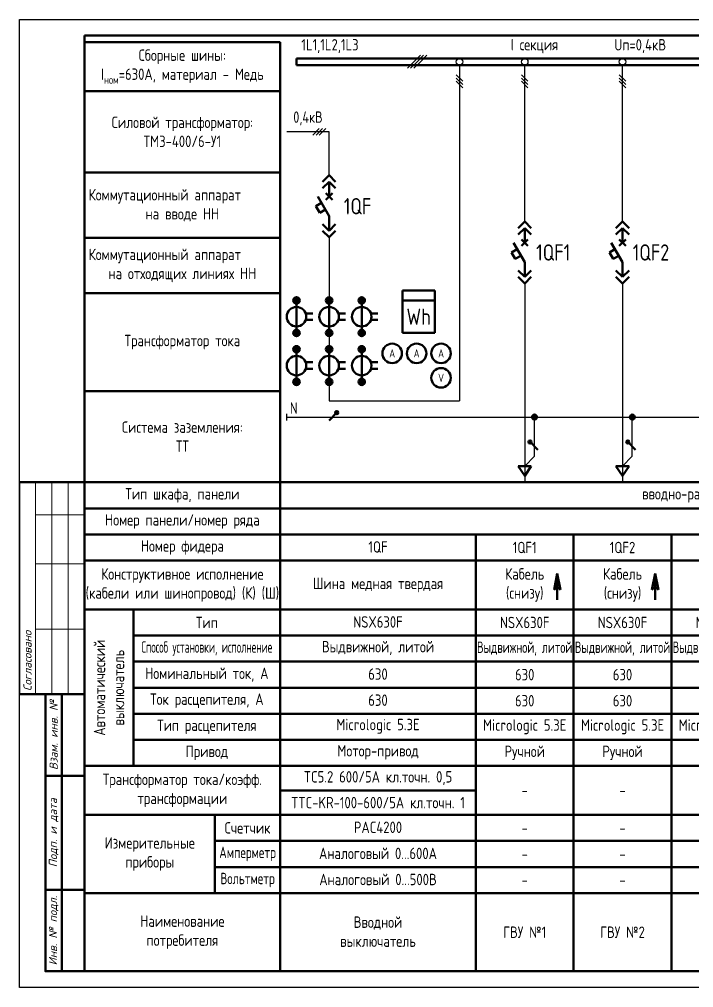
# Model space of a CAD drawing. Header units: millimetres. Extents: x 7660 to 8501, y 2214 to 2511.
# Drawn here: x 7660.3 to 7867.1, y 2213.9 to 2510.9 of the extents above; entities that cross this region are included whole.
import ezdxf
from ezdxf.enums import TextEntityAlignment as Align

# ---------------------------------------------------------------- set-up
doc = ezdxf.new("R2010")
doc.units = ezdxf.units.MM
doc.linetypes.add('K5LT_BASIC', pattern=[0])
doc.layers.add('Системный слой', color=7, linetype='Continuous')
doc.layers.add('Формат - толстая линия', color=7, linetype='Continuous', lineweight=50)
doc.layers.add('Формат - тонкая линия', color=7, linetype='Continuous', lineweight=20)
doc.styles.add('2.5', font='isocpeui.ttf', dxfattribs={"height": 2.5})
doc.styles.add('3.5', font='isocpeui.ttf', dxfattribs={"height": 3.5})
doc.styles.add('KTEXTSTYLE', font='GOST_AU.SHX', dxfattribs={"width": 0.96, "height": 5})
doc.styles.add('Гост А', font='', dxfattribs={"height": 2.5})
doc.styles.get('Гост А').set_extended_font_data('GOST type A')

# ---------------------------------------------------------------- blocks, each defined once
blk = doc.blocks.new('U0')
at = {"layer": 'Системный слой', "color": 150, "linetype": 'K5LT_BASIC', "lineweight": 60, "true_color": 0x0080ff}
for p, q in [((345, 285), (85, 285)), ((85, 285), (85, 283)), ((85, 283), (345, 283)), ((345, 283), (345, 285))]:
    blk.add_line(p, q, dxfattribs=at)
blk = doc.blocks.new('U6')
at = {"layer": 'Системный слой', "color": 150, "linetype": 'K5LT_BASIC', "lineweight": 60, "true_color": 0x0080ff}
for p, q in [((20, 290), (80, 290)), ((20, 240), (20, 290)), ((80, 275), (80, 290)), ((20, 275), (80, 275)), ((80, 240), (80, 275)), ((20, 250), (80, 250)), ((20, 225), (20, 240)), ((80, 225), (80, 240)), ((20, 230), (80, 230)), ((20, 116), (20, 225)), ((80, 213), (80, 225)), ((20, 213), (80, 213)), ((80, 155), (80, 213)), ((20, 183), (80, 183)), ((20, 155), (80, 155)), ((80, 139), (80, 155)), ((20, 147), (80, 147)), ((20, 139), (80, 139)), ((80, 131), (80, 139)), ((20, 131), (80, 131)), ((80, 116), (80, 131)), ((20, 116), (35, 116)), ((20, 68), (20, 116)), ((35, 116), (80, 116)), ((35, 68), (35, 116)), ((80, 100), (80, 116)), ((35, 108), (80, 108)), ((35, 100), (80, 100)), ((80, 92), (80, 100)), ((35, 92), (80, 92)), ((80, 84), (80, 92)), ((35, 84), (80, 84)), ((80, 68), (80, 84)), ((35, 76), (80, 76)), ((20, 53), (20, 68)), ((20, 68), (35, 68)), ((35, 68), (80, 68)), ((80, 53), (80, 68)), ((20, 29), (20, 53)), ((20, 53), (80, 53)), ((60, 29), (60, 53)), ((80, 29), (80, 53)), ((60, 45), (80, 45)), ((60, 37), (80, 37)), ((20, 29), (80, 29)), ((20, 5), (20, 29)), ((80, 5), (80, 29)), ((20, 5), (80, 5))]:
    blk.add_line(p, q, dxfattribs=at)
at = {"layer": 'Системный слой', "color": 7, "char_height": 2.5, "attachment_point": 5, "style": 'Гост А'}
for s, insert, width in [('\\A1;{\\H1.4x;Сборные шины:\\PI\\H0.7x;\\S^ ном;\\H1.42857x;=630А, материал - Медь}', (50, 282.5), 60), ('\\A1;{\\H1.4x;Силовой трансформатор:\\PТМЗ-400/6-У1}', (50, 262.5), 60), ('\\A1;{\\H1.4x;Коммутационный аппарат       на вводе НН}', (50, 240), 60), ('\\A1;{\\H1.4x;Коммутационный аппарат       на отходящих линиях НН}', (50, 221.5), 60), ('\\A1;{\\H1.4x;Трансформатор тока}', (50, 198), 60), ('\\A1;{\\H1.4x;Система заземления:\\PТТ}', (50, 169), 60), ('\\A1;{\\H1.4x;Тип шкафа, панели}', (50, 151), 60), ('\\A1;{\\H1.4x;Номер панели/номер ряда}', (50, 143), 60), ('\\A1;{\\H1.4x;Номер фидера}', (50, 135), 60), ('\\A1;{\\H1.4x;Конструктивное исполнение (кабели или шинопровод) (К) (Ш)}', (50, 123.5), 60), ('\\A1;{\\H1.4x;Тип}', (57.5, 112), 45), ('\\A1;{\\H1.4x;\\W0.75;Способ установки, исполнение}', (57.5, 104), 45), ('\\A1;{\\H1.4x;Номинальный ток, А}', (57.5, 96), 45), ('\\A1;{\\H1.4x;Ток расцепителя, А}', (57.5, 88), 45), ('\\A1;{\\H1.4x;Тип расцепителя}', (57.5, 80), 45), ('\\A1;{\\H1.4x;Привод}', (57.5, 72), 45), ('\\A1;{\\H1.4x;Трансформатор тока/коэфф. трансформации}', (50, 60.5), 60), ('\\A1;{\\H1.4x;Счетчик}', (70, 49), 20), ('\\A1;{\\H1.4x;Измерительные приборы}', (40, 41), 40), ('\\A1;{\\H1.4x;\\W0.9;Амперметр}', (70, 41), 20), ('\\A1;{\\H1.4x;\\W0.9;Вольтметр}', (70, 33), 20), ('\\A1;{\\H1.4x;Наименование\\Pпотребителя}', (50, 17), 45)]:
    blk.add_mtext(s, dxfattribs=dict(at, insert=insert, width=width))
at = {"layer": 'Системный слой', "color": 7, "insert": (27.5, 92), "char_height": 2.5, "width": 45, "attachment_point": 5, "rotation": 90, "style": 'Гост А'}
blk.add_mtext('\\A1;{\\H1.4x;Автоматический\\Pвыключатель}', dxfattribs=at)
blk = doc.blocks.new('U8')
at = {"layer": 'Системный слой', "color": 150, "linetype": 'K5LT_BASIC', "lineweight": 60, "true_color": 0x0080ff}
for p, q in [((120, 155), (300, 155)), ((300, 147), (300, 155)), ((120, 147), (300, 147)), ((300, 139), (300, 147)), ((120, 5), (120, 139)), ((120, 139), (150, 139)), ((150, 139), (300, 139)), ((150, 5), (150, 139)), ((180, 131), (180, 139)), ((210, 131), (210, 139)), ((240, 131), (240, 139)), ((270, 131), (270, 139)), ((300, 131), (300, 139)), ((120, 131), (150, 131)), ((150, 131), (300, 131)), ((180, 116), (180, 131)), ((210, 116), (210, 131)), ((240, 116), (240, 131)), ((270, 116), (270, 131)), ((300, 116), (300, 131)), ((120, 116), (150, 116)), ((150, 116), (300, 116)), ((180, 108), (180, 116)), ((210, 108), (210, 116)), ((240, 108), (240, 116)), ((270, 108), (270, 116)), ((300, 108), (300, 116)), ((120, 108), (150, 108)), ((150, 108), (300, 108)), ((180, 5), (180, 108)), ((210, 5), (210, 108)), ((240, 5), (240, 108)), ((270, 5), (270, 108)), ((300, 100), (300, 108)), ((120, 100), (150, 100)), ((150, 100), (180, 100)), ((180, 100), (210, 100)), ((210, 100), (240, 100)), ((240, 100), (270, 100)), ((270, 100), (300, 100)), ((300, 92), (300, 100)), ((120, 92), (150, 92)), ((150, 92), (180, 92)), ((180, 92), (210, 92)), ((210, 92), (240, 92)), ((240, 92), (270, 92)), ((270, 92), (300, 92)), ((300, 84), (300, 92)), ((120, 84), (150, 84)), ((150, 84), (180, 84)), ((180, 84), (210, 84)), ((210, 84), (240, 84)), ((240, 84), (270, 84)), ((270, 84), (300, 84)), ((300, 68), (300, 84)), ((120, 76), (150, 76)), ((150, 76), (180, 76)), ((180, 76), (210, 76)), ((210, 76), (240, 76)), ((240, 76), (270, 76)), ((270, 76), (300, 76)), ((120, 68), (150, 68)), ((150, 68), (180, 68)), ((180, 68), (210, 68)), ((210, 68), (240, 68)), ((240, 68), (270, 68)), ((270, 68), (300, 68)), ((300, 53), (300, 68)), ((120, 53), (150, 53)), ((150, 53), (180, 53)), ((180, 53), (210, 53)), ((210, 53), (240, 53)), ((240, 53), (270, 53)), ((270, 53), (300, 53)), ((300, 45), (300, 53)), ((120, 45), (150, 45)), ((150, 45), (180, 45)), ((180, 45), (210, 45)), ((210, 45), (240, 45)), ((240, 45), (270, 45)), ((270, 45), (300, 45)), ((300, 37), (300, 45)), ((120, 37), (150, 37)), ((150, 37), (180, 37)), ((180, 37), (210, 37)), ((210, 37), (240, 37)), ((240, 37), (270, 37)), ((270, 37), (300, 37)), ((300, 29), (300, 37)), ((120, 29), (150, 29)), ((150, 29), (180, 29)), ((180, 29), (210, 29)), ((210, 29), (240, 29)), ((240, 29), (270, 29)), ((270, 29), (300, 29)), ((300, 5), (300, 29)), ((120, 5), (150, 5)), ((150, 5), (300, 5))]:
    blk.add_line(p, q, dxfattribs=at)
at = {"layer": 'Системный слой', "color": 7, "char_height": 2.5, "width": 30, "attachment_point": 5, "style": 'Гост А'}
for s, insert in [('{\\H1.4x;вводно-распределительная}', (195, 151)), ('{\\H1.4x;1}', (195, 143)), ('{\\H1.4x;1QF1}', (135, 135)), ('{\\H1.4x;1QF2}', (165, 135)), ('{\\H1.4x;1QF3}', (195, 135)), ('{\\H1.4x;1QF4}', (225, 135)), ('{\\H1.4x;1QF5}', (255, 135)), ('{\\H1.4x;1QF6}', (285, 135)), ('{\\H1.4x;Кабель\\P(снизу)}', (135, 123.5)), ('{\\H1.4x;Кабель\\P(снизу)}', (165, 123.5)), ('{\\H1.4x;Кабель\\P(снизу)}', (195, 123.5)), ('{\\H1.4x;Кабель\\P(снизу)}', (225, 123.5)), ('{\\H1.4x;Кабель\\P(снизу)}', (255, 123.5)), ('{\\H1.4x;Кабель\\P(снизу)}', (285, 123.5)), ('{\\H1.4x;NSX630F}', (135, 112)), ('{\\H1.4x;NSX630F}', (165, 112)), ('{\\H1.4x;NSX630F}', (195, 112)), ('{\\H1.4x;NSX100F}', (225, 112)), ('{\\H1.4x;NSX100F}', (255, 112)), ('{\\H1.4x;NSX100F}', (285, 112)), ('{\\H1.4x;\\W0.85;Выдвижной, литой}', (135, 104)), ('{\\H1.4x;\\W0.85;Выдвижной, литой}', (165, 104)), ('{\\H1.4x;\\W0.85;Выдвижной, литой}', (195, 104)), ('{\\H1.4x;\\W0.85;Выдвижной, литой}', (225, 104)), ('{\\H1.4x;\\W0.85;Выдвижной, литой}', (255, 104)), ('{\\H1.4x;\\W0.85;Выдвижной, литой}', (285, 104)), ('{\\H1.4x;630}', (135, 96)), ('{\\H1.4x;630}', (165, 96)), ('{\\H1.4x;630}', (195, 96)), ('{\\H1.4x;\\W1;100}', (225, 96)), ('{\\H1.4x;\\W1;100}', (255, 96)), ('{\\H1.4x;\\W1;100}', (285, 96)), ('{\\H1.4x;630}', (135, 88)), ('{\\H1.4x;630}', (165, 88)), ('{\\H1.4x;630}', (195, 88)), ('{\\H1.4x;\\W1;100}', (225, 88)), ('{\\H1.4x;\\W1;100}', (255, 88)), ('{\\H1.4x;\\W1;100}', (285, 88)), ('{\\H1.4x;Micrologic 5.3E}', (135, 80)), ('{\\H1.4x;Micrologic 5.3E}', (165, 80)), ('{\\H1.4x;Micrologic 5.3E}', (195, 80)), ('{\\H1.4x;Micrologic 5.2E}', (225, 80)), ('{\\H1.4x;Micrologic 5.2E}', (255, 80)), ('{\\H1.4x;Micrologic 5.2E}', (285, 80)), ('{\\H1.4x;\\W1;Ручной}', (135, 72)), ('{\\H1.4x;\\W1;Ручной}', (165, 72)), ('{\\H1.4x;\\W1;Ручной}', (195, 72)), ('{\\H1.4x;\\W1;Ручной}', (225, 72)), ('{\\H1.4x;\\W1;Ручной}', (255, 72)), ('{\\H1.4x;\\W1;Ручной}', (285, 72)), ('{\\H1.4x;\\W1;-}', (135, 60.5)), ('{\\H1.4x;\\W1;-}', (165, 60.5)), ('{\\H1.4x;\\W1;-}', (195, 60.5)), ('{\\H1.4x;\\W1;-}', (225, 60.5)), ('{\\H1.4x;\\W1;-}', (255, 60.5)), ('{\\H1.4x;\\W1;-}', (285, 60.5)), ('{\\H1.4x;\\W1;-}', (135, 49)), ('{\\H1.4x;\\W1;-}', (165, 49)), ('{\\H1.4x;\\W1;-}', (195, 49)), ('{\\H1.4x;\\W1;-}', (225, 49)), ('{\\H1.4x;\\W1;-}', (255, 49)), ('{\\H1.4x;\\W1;-}', (285, 49)), ('{\\H1.4x;\\W1;-}', (135, 41)), ('{\\H1.4x;\\W1;-}', (165, 41)), ('{\\H1.4x;\\W1;-}', (195, 41)), ('{\\H1.4x;\\W1;-}', (225, 41)), ('{\\H1.4x;\\W1;-}', (255, 41)), ('{\\H1.4x;\\W1;-}', (285, 41)), ('{\\H1.4x;\\W1;-}', (135, 33)), ('{\\H1.4x;\\W1;-}', (165, 33)), ('{\\H1.4x;\\W1;-}', (195, 33)), ('{\\H1.4x;\\W1;-}', (225, 33)), ('{\\H1.4x;\\W1;-}', (255, 33)), ('{\\H1.4x;\\W1;-}', (285, 33)), ('{\\H1.4x;Распределит. щит \\Pосвещения}', (255, 17)), ('{\\H1.4x;1 Ввод вспом. приводов ГВУ}', (225, 17)), ('{\\H1.4x;ГВУ №1}', (135, 17)), ('{\\H1.4x;ГВУ №2}', (165, 17)), ('{\\H1.4x;Резерв}', (195, 17)), ('{\\H1.4x;Резерв}', (285, 17))]:
    blk.add_mtext(s, dxfattribs=dict(at, insert=insert))
blk = doc.blocks.new('U9')
at = {"layer": 'Системный слой', "color": 150, "linetype": 'K5LT_BASIC', "lineweight": 60, "true_color": 0x0080ff}
for p, q in [((80, 155), (140, 155)), ((80, 53), (80, 155)), ((80, 147), (140, 147)), ((80, 139), (140, 139)), ((140, 53), (140, 139)), ((80, 131), (140, 131)), ((80, 116), (140, 116)), ((80, 108), (140, 108)), ((80, 100), (140, 100)), ((80, 92), (140, 92)), ((80, 84), (140, 84)), ((80, 76), (140, 76)), ((80, 68), (140, 68)), ((80, 60.5), (140, 60.5)), ((80, 53), (140, 53)), ((80, 37), (80, 53)), ((140, 37), (140, 53)), ((80, 45), (140, 45)), ((80, 29), (80, 37)), ((80, 37), (140, 37)), ((140, 29), (140, 37)), ((80, 5), (80, 29)), ((80, 29), (140, 29)), ((140, 5), (140, 29)), ((80, 5), (140, 5))]:
    blk.add_line(p, q, dxfattribs=at)
at = {"layer": 'Системный слой', "color": 7, "char_height": 2.5, "width": 60, "attachment_point": 5, "style": 'Гост А'}
for s, insert in [('{\\H1.4x;1QF}', (110, 135.17)), ('{\\H1.4x;Шина медная твердая}', (110, 123.5)), ('{\\H1.4x;NSX630F}', (110, 112.17)), ('{\\H1.4x;Выдвижной, литой}', (110, 104.17)), ('{\\H1.4x;630}', (110, 96.17)), ('{\\H1.4x;630}', (110, 88.17)), ('{\\H1.4x;Micrologic 5.3E}', (110, 80.17)), ('{\\H1.4x;Мотор-привод}', (110, 72.17)), ('{\\H1.4x;TC5.2 600/5A кл.точн. 0,5}', (110, 64.25)), ('{\\H1.4x;TTC-KR-100-600/5A кл.точн. 1}', (110, 56.75)), ('{\\H1.4x;PAC4200}', (110, 49.17)), ('{\\H1.4x;Аналоговый 0...600А}', (110, 41.17)), ('{\\H1.4x;Аналоговый 0...500В}', (110, 33.17)), ('{\\H1.4x;Вводной\\Pвыключатель}', (110, 17.17))]:
    blk.add_mtext(s, dxfattribs=dict(at, insert=insert))
blk = doc.blocks.new('U15')
at = {"layer": 'Системный слой', "true_color": 0x0000ff}
blk.add_hatch(color=5, dxfattribs=at).paths.add_polyline_path([(96, 200), (95.71, 200.71), (95, 201), (94.29, 200.71), (94, 200), (94.29, 199.29), (95, 199), (95.71, 199.29)])
at = {"layer": 'Системный слой', "color": 150, "linetype": 'K5LT_BASIC', "lineweight": 60, "true_color": 0x0080ff}
blk.add_circle((95, 200), 1, dxfattribs=at)
blk = doc.blocks.new('U16')
at = {"layer": 'Системный слой', "true_color": 0x0000ff}
blk.add_hatch(color=5, dxfattribs=at).paths.add_polyline_path([(96, 210), (95.71, 210.71), (95, 211), (94.29, 210.71), (94, 210), (94.29, 209.29), (95, 209), (95.71, 209.29)])
at = {"layer": 'Системный слой', "color": 150, "linetype": 'K5LT_BASIC', "lineweight": 60, "true_color": 0x0080ff}
blk.add_circle((95, 210), 1, dxfattribs=at)
blk = doc.blocks.new('U14')
at = {"layer": 'Системный слой', "color": 150, "linetype": 'K5LT_BASIC', "lineweight": 60, "true_color": 0x0080ff}
for p, q in [((95, 200), (95, 210)), ((97.83, 206), (100, 206)), ((97.83, 204), (100, 204))]:
    blk.add_line(p, q, dxfattribs=at)
blk.add_circle((95, 205), 3, dxfattribs=at)
at = {"layer": 'Системный слой'}
for name in ['U16', 'U15']:
    blk.add_blockref(name, (0, 0), dxfattribs=at)
blk = doc.blocks.new('U18')
at = {"layer": 'Системный слой', "true_color": 0x0000ff}
blk.add_hatch(color=5, dxfattribs=at).paths.add_polyline_path([(86, 200), (85.71, 200.71), (85, 201), (84.29, 200.71), (84, 200), (84.29, 199.29), (85, 199), (85.71, 199.29)])
at = {"layer": 'Системный слой', "color": 150, "linetype": 'K5LT_BASIC', "lineweight": 60, "true_color": 0x0080ff}
blk.add_circle((85, 200), 1, dxfattribs=at)
blk = doc.blocks.new('U19')
at = {"layer": 'Системный слой', "true_color": 0x0000ff}
blk.add_hatch(color=5, dxfattribs=at).paths.add_polyline_path([(86, 210), (85.71, 210.71), (85, 211), (84.29, 210.71), (84, 210), (84.29, 209.29), (85, 209), (85.71, 209.29)])
at = {"layer": 'Системный слой', "color": 150, "linetype": 'K5LT_BASIC', "lineweight": 60, "true_color": 0x0080ff}
blk.add_circle((85, 210), 1, dxfattribs=at)
blk = doc.blocks.new('U17')
at = {"layer": 'Системный слой', "color": 150, "linetype": 'K5LT_BASIC', "lineweight": 60, "true_color": 0x0080ff}
for p, q in [((85, 200), (85, 210)), ((87.83, 206), (90, 206)), ((87.83, 204), (90, 204))]:
    blk.add_line(p, q, dxfattribs=at)
blk.add_circle((85, 205), 3, dxfattribs=at)
at = {"layer": 'Системный слой'}
for name in ['U19', 'U18']:
    blk.add_blockref(name, (0, 0), dxfattribs=at)
blk = doc.blocks.new('U21')
at = {"layer": 'Системный слой', "true_color": 0x0000ff}
blk.add_hatch(color=5, dxfattribs=at).paths.add_polyline_path([(106, 200), (105.71, 200.71), (105, 201), (104.29, 200.71), (104, 200), (104.29, 199.29), (105, 199), (105.71, 199.29)])
at = {"layer": 'Системный слой', "color": 150, "linetype": 'K5LT_BASIC', "lineweight": 60, "true_color": 0x0080ff}
blk.add_circle((105, 200), 1, dxfattribs=at)
blk = doc.blocks.new('U22')
at = {"layer": 'Системный слой', "true_color": 0x0000ff}
blk.add_hatch(color=5, dxfattribs=at).paths.add_polyline_path([(106, 210), (105.71, 210.71), (105, 211), (104.29, 210.71), (104, 210), (104.29, 209.29), (105, 209), (105.71, 209.29)])
at = {"layer": 'Системный слой', "color": 150, "linetype": 'K5LT_BASIC', "lineweight": 60, "true_color": 0x0080ff}
blk.add_circle((105, 210), 1, dxfattribs=at)
blk = doc.blocks.new('U20')
at = {"layer": 'Системный слой', "color": 150, "linetype": 'K5LT_BASIC', "lineweight": 60, "true_color": 0x0080ff}
for p, q in [((105, 200), (105, 210)), ((107.83, 206), (110, 206)), ((107.83, 204), (110, 204))]:
    blk.add_line(p, q, dxfattribs=at)
blk.add_circle((105, 205), 3, dxfattribs=at)
at = {"layer": 'Системный слой'}
for name in ['U22', 'U21']:
    blk.add_blockref(name, (0, 0), dxfattribs=at)
blk = doc.blocks.new('U23')
at = {"layer": 'Системный слой', "true_color": 0x0000ff}
blk.add_hatch(color=5, dxfattribs=at).paths.add_polyline_path([(97.85, 176.53), (97.82, 176.15), (97.53, 175.9), (97.15, 175.92), (96.9, 176.21), (96.92, 176.6), (97.21, 176.85), (97.6, 176.82)])
at = {"layer": 'Системный слой', "color": 150, "linetype": 'K5LT_BASIC', "lineweight": 60, "true_color": 0x0080ff}
blk.add_line((95, 174), (97.37, 176.37), dxfattribs=at)
blk.add_circle((97.37, 176.37), 0.5, dxfattribs=at)
blk = doc.blocks.new('U24')
at = {"layer": 'Системный слой', "color": 150, "linetype": 'K5LT_BASIC', "lineweight": 60, "true_color": 0x0080ff}
for p, q in [((135, 233), (135, 228.5)), ((134, 229.5), (136, 227.5)), ((134, 227.5), (136, 229.5)), ((132.69, 226.5), (130.96, 225.5)), ((135, 222.5), (131.54, 228.5)), ((132.12, 223.5), (130.96, 225.5)), ((133.85, 224.5), (132.12, 223.5)), ((135, 222.5), (135, 218))]:
    blk.add_line(p, q, dxfattribs=at)
blk = doc.blocks.new('U25')
at = {"layer": 'Системный слой', "color": 150, "linetype": 'K5LT_BASIC', "lineweight": 60, "true_color": 0x0080ff}
for p, q in [((135, 157), (133, 160)), ((133, 160), (137, 160)), ((137, 160), (135, 157))]:
    blk.add_line(p, q, dxfattribs=at)
blk = doc.blocks.new('U26')
at = {"layer": 'Системный слой', "true_color": 0x0000ff}
blk.add_hatch(color=5, dxfattribs=at).paths.add_polyline_path([(138.75, 175), (138.53, 175.53), (138, 175.75), (137.47, 175.53), (137.25, 175), (137.47, 174.47), (138, 174.25), (138.53, 174.47)])
at = {"layer": 'Системный слой', "color": 150, "linetype": 'K5LT_BASIC', "lineweight": 60, "true_color": 0x0080ff}
blk.add_circle((138, 175), 0.75, dxfattribs=at)
blk = doc.blocks.new('U27')
at = {"layer": 'Системный слой', "true_color": 0x0000ff}
blk.add_hatch(color=5, dxfattribs=at).paths.add_polyline_path([(136.15, 167.53), (136.4, 167.82), (136.79, 167.85), (137.08, 167.6), (137.1, 167.21), (136.85, 166.92), (136.47, 166.9), (136.18, 167.15)])
at = {"layer": 'Системный слой', "color": 150, "linetype": 'K5LT_BASIC', "lineweight": 60, "true_color": 0x0080ff}
blk.add_line((139, 165), (136.63, 167.37), dxfattribs=at)
blk.add_circle((136.63, 167.37), 0.5, dxfattribs=at)
blk = doc.blocks.new('U28')
at = {"layer": 'Системный слой', "color": 150, "linetype": 'K5LT_BASIC', "lineweight": 60, "true_color": 0x0080ff}
for p, q in [((165, 233), (165, 228.5)), ((164, 229.5), (166, 227.5)), ((164, 227.5), (166, 229.5)), ((162.69, 226.5), (160.96, 225.5)), ((165, 222.5), (161.54, 228.5)), ((162.12, 223.5), (160.96, 225.5)), ((163.85, 224.5), (162.12, 223.5)), ((165, 222.5), (165, 218))]:
    blk.add_line(p, q, dxfattribs=at)
blk = doc.blocks.new('U29')
at = {"layer": 'Системный слой', "color": 150, "linetype": 'K5LT_BASIC', "lineweight": 60, "true_color": 0x0080ff}
for p, q in [((165, 157), (163, 160)), ((163, 160), (167, 160)), ((167, 160), (165, 157))]:
    blk.add_line(p, q, dxfattribs=at)
blk = doc.blocks.new('U30')
at = {"layer": 'Системный слой', "true_color": 0x0000ff}
blk.add_hatch(color=5, dxfattribs=at).paths.add_polyline_path([(168.75, 175), (168.53, 175.53), (168, 175.75), (167.47, 175.53), (167.25, 175), (167.47, 174.47), (168, 174.25), (168.53, 174.47)])
at = {"layer": 'Системный слой', "color": 150, "linetype": 'K5LT_BASIC', "lineweight": 60, "true_color": 0x0080ff}
blk.add_circle((168, 175), 0.75, dxfattribs=at)
blk = doc.blocks.new('U43')
at = {"layer": 'Системный слой', "true_color": 0x0000ff}
blk.add_hatch(color=5, dxfattribs=at).paths.add_polyline_path([(166.15, 167.53), (166.4, 167.82), (166.79, 167.85), (167.08, 167.6), (167.1, 167.21), (166.85, 166.92), (166.47, 166.9), (166.18, 167.15)])
at = {"layer": 'Системный слой', "color": 150, "linetype": 'K5LT_BASIC', "lineweight": 60, "true_color": 0x0080ff}
blk.add_line((169, 165), (166.63, 167.37), dxfattribs=at)
blk.add_circle((166.63, 167.37), 0.5, dxfattribs=at)
blk = doc.blocks.new('U85')
at = {"layer": 'Системный слой', "color": 150, "linetype": 'K5LT_BASIC', "lineweight": 60, "true_color": 0x0080ff}
for p, q in [((95, 232), (93, 230)), ((95, 232), (97, 230)), ((95, 230), (93, 228)), ((95, 230), (97, 228))]:
    blk.add_line(p, q, dxfattribs=at)
blk = doc.blocks.new('U86')
at = {"layer": 'Системный слой', "color": 150, "linetype": 'K5LT_BASIC', "lineweight": 60, "true_color": 0x0080ff}
for p, q in [((95, 215), (93, 217)), ((95, 215), (97, 217)), ((95, 213), (93, 215)), ((95, 213), (97, 215))]:
    blk.add_line(p, q, dxfattribs=at)
blk = doc.blocks.new('U87')
at = {"layer": 'Системный слой', "color": 150, "linetype": 'K5LT_BASIC', "lineweight": 60, "true_color": 0x0080ff}
for p, q in [((95, 230), (95, 225.5)), ((94, 226.5), (96, 224.5)), ((94, 224.5), (96, 226.5)), ((92.69, 223.5), (90.96, 222.5)), ((95, 219.5), (91.54, 225.5)), ((92.12, 220.5), (90.96, 222.5)), ((93.85, 221.5), (92.12, 220.5)), ((95, 219.5), (95, 215))]:
    blk.add_line(p, q, dxfattribs=at)
blk = doc.blocks.new('U96')
at = {"layer": 'Системный слой', "color": 150, "linetype": 'K5LT_BASIC', "lineweight": 60, "true_color": 0x0080ff}
for p, q in [((174, 122), (175, 127)), ((175, 127), (175, 119)), ((175, 127), (176, 122)), ((175, 123), (174, 122)), ((176, 122), (175, 123))]:
    blk.add_line(p, q, dxfattribs=at)
blk = doc.blocks.new('U97')
at = {"layer": 'Системный слой', "color": 150, "linetype": 'K5LT_BASIC', "lineweight": 60, "true_color": 0x0080ff}
for p, q in [((144, 122), (145, 127)), ((145, 127), (145, 119)), ((145, 127), (146, 122)), ((145, 123), (144, 122)), ((146, 122), (145, 123))]:
    blk.add_line(p, q, dxfattribs=at)
blk = doc.blocks.new('U98')
at = {"layer": 'Системный слой', "color": 150, "linetype": 'K5LT_BASIC', "lineweight": 60, "true_color": 0x0080ff}
for p, q in [((135, 235), (133, 233)), ((135, 235), (137, 233)), ((135, 233), (133, 231)), ((135, 233), (137, 231))]:
    blk.add_line(p, q, dxfattribs=at)
blk = doc.blocks.new('U99')
at = {"layer": 'Системный слой', "color": 150, "linetype": 'K5LT_BASIC', "lineweight": 60, "true_color": 0x0080ff}
for p, q in [((135, 218), (133, 220)), ((135, 218), (137, 220)), ((135, 216), (133, 218)), ((135, 216), (137, 218))]:
    blk.add_line(p, q, dxfattribs=at)
blk = doc.blocks.new('U100')
at = {"layer": 'Системный слой', "color": 150, "linetype": 'K5LT_BASIC', "lineweight": 60, "true_color": 0x0080ff}
for p, q in [((165, 235), (163, 233)), ((165, 235), (167, 233)), ((165, 233), (163, 231)), ((165, 233), (167, 231))]:
    blk.add_line(p, q, dxfattribs=at)
blk = doc.blocks.new('U101')
at = {"layer": 'Системный слой', "color": 150, "linetype": 'K5LT_BASIC', "lineweight": 60, "true_color": 0x0080ff}
for p, q in [((165, 218), (163, 220)), ((165, 218), (167, 220)), ((165, 216), (163, 218)), ((165, 216), (167, 218))]:
    blk.add_line(p, q, dxfattribs=at)
blk = doc.blocks.new('Штамп согласования')
at = {"color": 0, "linetype": 'ByBlock', "lineweight": -2, "ltscale": 100}
blk.add_lwpolyline([(-20, 65), (-20, 0)], dxfattribs=at)
at = {"layer": 'Формат - толстая линия', "ltscale": 100}
blk.add_lwpolyline([(-20, 65), (0, 65), (0, 0), (-20, 0)], dxfattribs=at)
at = {"layer": 'Формат - тонкая линия', "ltscale": 100}
for points in [[(-15, 65), (-15, 0)], [(-10, 65), (-10, 0)], [(-5, 65), (-5, 0)], [(-15, 55), (0, 55)], [(-15, 40), (0, 40)], [(-15, 20), (0, 20)]]:
    blk.add_lwpolyline(points, dxfattribs=at)
at = {"color": 0, "linetype": 'ByBlock', "lineweight": -2, "ltscale": 100, "insert": (-17.5, 1), "char_height": 2.5, "width": 65, "attachment_point": 4, "rotation": 90, "style": '2.5'}
blk.add_mtext('Согласовано', dxfattribs=at)
blk = doc.blocks.new('*U152')
at = {"color": 0, "linetype": 'ByBlock', "lineweight": -2}
blk.add_lwpolyline([(0, 297), (841, 297), (841, 0), (0, 0)], close=True, dxfattribs=at)
at = {"layer": 'Формат - толстая линия'}
blk.add_lwpolyline([(20, 292), (836, 292), (836, 5), (20, 5)], close=True, dxfattribs=at)
at = {"layer": 'Формат - толстая линия', "ltscale": 100}
blk.add_lwpolyline([(8, 90), (20, 90), (20, 5), (8, 5)], close=True, dxfattribs=at)
for points in [[(13, 90), (13, 5)], [(8, 65), (20, 65)], [(8, 30), (20, 30)]]:
    blk.add_lwpolyline(points, dxfattribs=at)
at = {"ltscale": 100}
blk.add_blockref('Штамп согласования', (20, 90), dxfattribs=at)
at = {"color": 0, "linetype": 'ByBlock', "lineweight": -2, "ltscale": 100, "char_height": 2.5, "attachment_point": 5, "rotation": 90, "style": '2.5'}
for s, insert, width in [('Взам. инв. №', (10.5, 77.5), 25), ('Подп. и дата', (10.5, 47.5), 35), ('Инв. № подл.', (10.5, 17.5), 25)]:
    blk.add_mtext(s, dxfattribs=dict(at, insert=insert, width=width))
at = {"color": 0, "linetype": 'ByBlock', "lineweight": -2, "ltscale": 100}
for tag, height, style, p in [('№', 3.5, '3.5', (831, 288.5)), ('ДОКУМЕНТ', 3.5, '3.5', (776, 55)), ('ОБЪЕКТ_СТРОИТЕЛЬСТВА', 2.5, '2.5', (776, 42.5)), ('ЗДАНИЕ(СООРУЖЕНИЕ)', 2.5, '2.5', (751, 27.5)), ('СТАДИЯ', 3.5, '3.5', (793.5, 25)), ('ЛИСТ', 3.5, '3.5', (808.5, 25)), ('ЛИСТОВ', 3.5, '3.5', (826, 25)), ('ИЗОБРАЖЕНИЯ_ЛИСТА', 2.5, '2.5', (751, 12.5)), ('ОРГАНИЗАЦИЯ', 2.5, '2.5', (811, 12.5))]:
    blk.add_attdef(tag, text='', height=height, dxfattribs=dict(at, style=style)).set_placement(p, align=Align.MIDDLE_CENTER)
at = {"color": 0, "linetype": 'ByBlock', "lineweight": -2, "ltscale": 100, "style": '2.5'}
for tag, p in [('ГИП', (671.2, 31.25)), ('НАЧ.ОТД.', (671.2, 26.25)), ('ИСПОЛН.', (671.2, 21.25)), ('Н.КОНТР.', (671.2, 11.25)), ('ФОРМАТ', (791, 1.5))]:
    blk.add_attdef(tag, p, '', height=2.5, dxfattribs=at)
at = {"color": 0, "linetype": 'ByBlock', "lineweight": -2, "ltscale": 100, "style": '2.5', "width": 0.8}
for tag, p in [('ДАТА_1', (711, 32.5)), ('ДАТА_2', (711, 27.5)), ('ДАТА_3', (711, 22.5)), ('ДАТА_4', (711, 12.5))]:
    blk.add_attdef(tag, text='', height=2.5, dxfattribs=at).set_placement(p, align=Align.MIDDLE_CENTER)
blk = doc.blocks.new('U129')
at = {"layer": 'Системный слой', "color": 150, "linetype": 'K5LT_BASIC', "lineweight": 60, "true_color": 0x0080ff}
for p, q in [((110, 257), (100, 257)), ((100, 257), (100, 247)), ((110, 247), (110, 257)), ((100, 247), (110, 247))]:
    blk.add_line(p, q, dxfattribs=at)
blk = doc.blocks.new('U130')
at = {"layer": 'Системный слой', "color": 150, "linetype": 'K5LT_BASIC', "lineweight": 60, "true_color": 0x0080ff}
for p, q in [((110, 260), (100, 260)), ((100, 260), (100, 257)), ((110, 257), (110, 260)), ((100, 257), (110, 257))]:
    blk.add_line(p, q, dxfattribs=at)
blk = doc.blocks.new('U128')
at = {"layer": 'Системный слой'}
for name in ['U130', 'U129']:
    blk.add_blockref(name, (0, 0), dxfattribs=at)

msp = doc.modelspace()

# ---------------------------------------------------------------- linework, layer by layer
at = {"layer": 'Системный слой', "color": 150, "true_color": 0x0080ff}
for p, q in [((7781.29, 2497.88), (7779.29, 2495.88)), ((7782.29, 2497.88), (7780.29, 2495.88)), ((7783.29, 2499.88), (7781.29, 2497.88)), ((7783.29, 2497.88), (7781.29, 2495.88)), ((7784.29, 2499.88), (7782.29, 2497.88)), ((7785.29, 2499.88), (7783.29, 2497.88)), ((7795.29, 2496.88), (7795.29, 2393.88)), ((7815.29, 2448.88), (7815.29, 2496.88)), ((7845.29, 2448.88), (7845.29, 2496.88)), ((7796.29, 2491.88), (7794.29, 2493.88)), ((7796.29, 2490.88), (7794.29, 2492.88)), ((7796.29, 2489.88), (7794.29, 2491.88)), ((7816.29, 2491.88), (7814.29, 2493.88)), ((7816.29, 2490.88), (7814.29, 2492.88)), ((7816.29, 2489.88), (7814.29, 2491.88)), ((7846.29, 2491.88), (7844.29, 2493.88)), ((7846.29, 2490.88), (7844.29, 2492.88)), ((7846.29, 2489.88), (7844.29, 2491.88)), ((7752.29, 2477.38), (7750.29, 2475.38)), ((7753.29, 2477.38), (7751.29, 2475.38)), ((7754.29, 2477.38), (7752.29, 2475.38)), ((7755.29, 2476.38), (7742.29, 2476.38)), ((7755.29, 2463.06), (7755.29, 2476.38)), ((7755.29, 2444.06), (7755.29, 2393.88)), ((7815.29, 2429.88), (7815.29, 2368.88)), ((7845.29, 2429.88), (7845.29, 2368.88)), ((7755.29, 2393.88), (7795.29, 2393.88)), ((7818.29, 2376.88), (7818.29, 2388.88)), ((7848.29, 2376.88), (7848.29, 2388.88)), ((7815.29, 2373.88), (7818.29, 2376.88)), ((7845.29, 2373.88), (7848.29, 2376.88))]:
    msp.add_line(p, q, dxfattribs=at)
at = {"layer": 'Системный слой', "color": 5, "true_color": 0x0000ff}
for p, q in [((7742.29, 2387.88), (7742.29, 2389.88)), ((7742.29, 2388.88), (8280.29, 2388.88))]:
    msp.add_line(p, q, dxfattribs=at)
at = {"layer": 'Системный слой', "color": 150, "true_color": 0x0080ff}
for centre in [(7795.29, 2497.88), (7815.29, 2497.88), (7845.29, 2497.88)]:
    msp.add_circle(centre, 1, dxfattribs=at)
at = {"layer": 'Системный слой', "color": 150, "lineweight": 60, "true_color": 0x0080ff}
for centre in [(7774.64, 2408.43), (7782.14, 2408.43), (7789.64, 2408.43), (7789.64, 2400.93)]:
    msp.add_circle(centre, 3, dxfattribs=at)

# ---------------------------------------------------------------- block references
msp.add_blockref('*U152', (7660.29, 2213.88))
at = {"layer": 'Системный слой'}
for name, p in [('U6', (7660.29, 2213.88)), ('U0', (7660.29, 2213.88)), ('U85', (7660.29, 2231.06)), ('U87', (7660.29, 2231.06)), ('U86', (7660.29, 2231.06)), ('U98', (7680.29, 2213.88)), ('U100', (7680.29, 2213.88)), ('U24', (7680.29, 2213.88)), ('U28', (7680.29, 2213.88)), ('U99', (7680.29, 2213.88)), ('U101', (7680.29, 2213.88)), ('U128', (7677.76, 2167.68)), ('U17', (7660.29, 2214.68)), ('U14', (7660.29, 2214.68)), ('U20', (7660.29, 2214.68)), ('U17', (7660.29, 2199.68)), ('U14', (7660.29, 2199.68)), ('U20', (7660.29, 2199.68)), ('U23', (7660.29, 2213.88)), ('U26', (7680.29, 2213.88)), ('U30', (7680.29, 2213.88)), ('U27', (7680.29, 2213.88)), ('U43', (7680.29, 2213.88)), ('U25', (7680.29, 2213.88)), ('U29', (7680.29, 2213.88)), ('U9', (7660.29, 2213.88)), ('U8', (7680.29, 2213.88)), ('U97', (7680.29, 2213.88)), ('U96', (7680.29, 2213.88))]:
    msp.add_blockref(name, p, dxfattribs=at)

# ---------------------------------------------------------------- texts
at = {"char_height": 2.5, "attachment_point": 5, "line_spacing_factor": 4, "style": 'Гост А'}
for s, insert in [('А', (7774.64, 2408.43)), ('А', (7782.14, 2408.43)), ('А', (7789.64, 2408.43)), ('V', (7789.64, 2400.93))]:
    msp.add_mtext_dynamic_manual_height_columns(s, width=17.4252, gutter_width=6.25, heights=[0], dxfattribs=dict(at, insert=insert))
at = {"layer": 'Системный слой', "color": 7, "char_height": 2.5}
for s, insert, attachment_point, style in [('{\\H1.4x;1L1,1L2,1L3}', (7755.56, 2502.67), 5, 'Гост А'), ('{\\H1.4x;I секция}', (7818.29, 2502.67), 5, 'Гост А'), ('{\\H1.4x;Uп=0,4кВ}', (7850.71, 2502.67), 5, 'Гост А'), ('\\H3.5;\\W0.965;\\Q15;\\Q0;0,4кВ', (7748.79, 2480.49), 5, 'Гост А'), ('{\\H2x;1QF}', (7764.02, 2453.56), 5, 'Гост А'), ('{\\H2x;1QF1}', (7824.02, 2439.38), 5, 'Гост А'), ('{\\H2x;1QF2}', (7854.02, 2439.38), 5, 'Гост А'), ('{\\H2x;Wh}', (7782.76, 2419.68), 5, 'Гост А'), ('\\H3.5;\\W0.965;\\Q15;\\Q0;N', (7743.29, 2393.38), 1, 'KTEXTSTYLE')]:
    msp.add_mtext(s, dxfattribs=dict(at, insert=insert, attachment_point=attachment_point, style=style))

doc.saveas('drawing.dxf')
